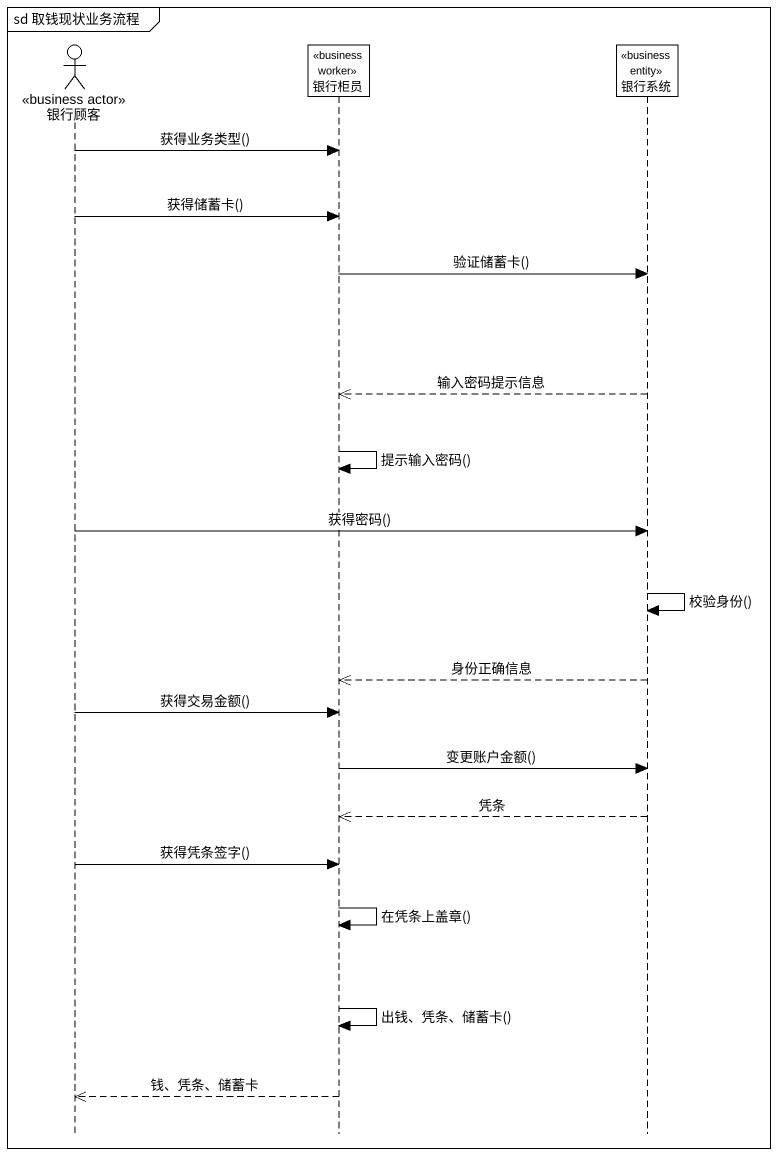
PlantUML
@startuml
mainframe sd 取钱现状业务流程
hide footbox
actor 银行顾客 <<business actor>>
participant 银行柜员 <<business worker>>
participant 银行系统 <<business entity>>

银行顾客 -> 银行柜员 : 获得业务类型()
银行顾客 -> 银行柜员 : 获得储蓄卡()
银行柜员 -> 银行系统 : 验证储蓄卡()
银行系统 -->> 银行柜员 : 输入密码提示信息
银行柜员 -> 银行柜员 : 提示输入密码()
银行顾客 -> 银行系统 : 获得密码()
银行系统 -> 银行系统 : 校验身份()
银行系统 -->> 银行柜员 : 身份正确信息
银行顾客 -> 银行柜员 : 获得交易金额()
银行柜员 -> 银行系统 : 变更账户金额()
银行系统 -->> 银行柜员 : 凭条
银行顾客 -> 银行柜员 : 获得凭条签字()
银行柜员 -> 银行柜员 : 在凭条上盖章()
银行柜员 -> 银行柜员 : 出钱、凭条、储蓄卡()
银行柜员 -->> 银行顾客 : 钱、凭条、储蓄卡
@enduml
